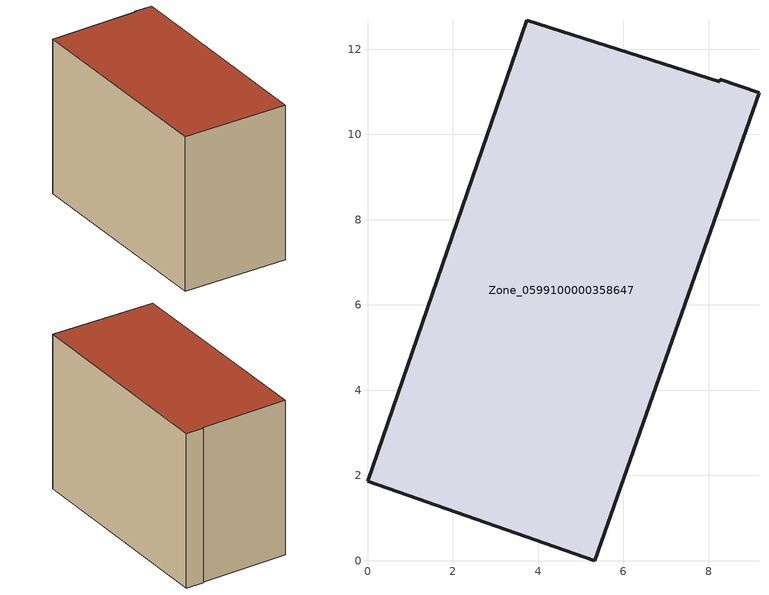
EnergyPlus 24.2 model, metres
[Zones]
Zone_0599100000358647
 floor ground (C_G): 8.26,11.24 8.27,11.3 9.18,10.98 5.33,0 0,1.86 3.74,12.68 z0
 wall outside (C_F): 5.33,0 9.18,10.98 8.27,11.3 8.26,11.24 3.74,12.68 0,1.86 5.33,0 z0:8.34
 roof outside (C_R): 8.27,11.3 8.26,11.24 3.74,12.68 0,1.86 5.33,0 9.18,10.98 z8.34
[BUILDING]
Pand.0599100000358647: North Axis=0; Terrain=City; Loads Convergence Tolerance Value=0.04; Temperature Convergence Tolerance Value=0.4; Solar Distribution=FullExterior; Maximum Number of Warmup Days=25; Minimum Number of Warmup Days=1
[Site:Location]
Rotterdam.The.Hague.AP_ZH_NLD Design_Conditions: Latitude=51.96; Longitude=4.45; Time Zone=1; Elevation=-4.5
[SITE:GROUNDTEMPERATURE:BUILDINGSURFACE]
18, 18, 18, 18, 18, 18, 18, 18, 18, 18, 18, 18
[MATERIAL] Thermal Absorptance=0.9; Solar Absorptance=0.7; Visible Absorptance=0.7
Name | Roughness | Thickness | Conductivity | Density | Specific Heat
G.TI.1992-2005 | MediumSmooth | 0.15 | 0.06 | 540 | 1210
F.TI.1992-2005 | Rough | 0.3 | 0.12 | 1920 | 840
R.TI.1992-2005 | MediumRough | 0.2 | 0.08 | 1500 | 1000
[CONSTRUCTION]
C_G: G.TI.1992-2005
C_F: F.TI.1992-2005
C_R: R.TI.1992-2005
[ZONE]
Zone_0599100000358647: Type=1; Multiplier=1; Ceiling Height=Autocalculate; Volume=Autocalculate; Floor Area=autocalculate; Part of Total Floor Area=Yes
[ZONEINFILTRATION:DESIGNFLOWRATE]
Infil_Zone_0599100000358647: Zone or ZoneList or Space or SpaceList=Zone_0599100000358647; Schedule=AlwaysOn; Design Flow Rate Calculation Method=Flow/Area; Flow Rate per Floor Area=0.0015; Constant Term Coefficient=1; Temperature Term Coefficient=0; Velocity Term Coefficient=0; Velocity Squared Term Coefficient=0
[HVACTEMPLATE:ZONE:IDEALLOADSAIRSYSTEM]
Zone_0599100000358647: Maximum Heating Supply Air Temperature=50; Minimum Cooling Supply Air Temperature=13; Maximum Heating Supply Air Humidity Ratio=0.0156; Minimum Cooling Supply Air Humidity Ratio=0.0077; Heating Limit=NoLimit; Cooling Limit=NoLimit; Dehumidification Control Type=ConstantSensibleHeatRatio; Cooling Sensible Heat Ratio=0.7; Dehumidification Setpoint=60; Humidification Control Type=None; Humidification Setpoint=30; Outdoor Air Method=None; Outdoor Air Flow Rate per Person=0.00944; Outdoor Air Flow Rate per Zone Floor Area=0; Outdoor Air Flow Rate per Zone=0; Demand Controlled Ventilation Type=None; Outdoor Air Economizer Type=NoEconomizer; Heat Recovery Type=None; Sensible Heat Recovery Effectiveness=0.7; Latent Heat Recovery Effectiveness=0.65
[ZONECONTROL:THERMOSTAT]
ThermostatControl_Zone_0599100000358647: Zone or ZoneList=Zone_0599100000358647; Control Type Schedule=DualSetpointControlType; Control 1=Thermostat_Zone_0599100000358647; Temperature Difference Between Cutout And Setpoint=0
[THERMOSTATSETPOINT:DUALSETPOINT]
Thermostat_Zone_0599100000358647: Heating Setpoint Temperature Schedule=HeatingSetpoint_Zone_0599100000358647; Cooling Setpoint Temperature Schedule=CoolingSetpoint_Zone_0599100000358647
[SCHEDULE:COMPACT]
HeatingSetpoint_Zone_0599100000358647: Through: 12/31, For: AllDays, Until: 24:00, 21
CoolingSetpoint_Zone_0599100000358647: Through: 12/31, For: AllDays, Until: 24:00, 24
DualSetpointControlType: Through: 12/31, For: AllDays, Until: 24:00, 4
AlwaysOn: Through: 12/31, For: AllDays, Until: 24:00, 1
